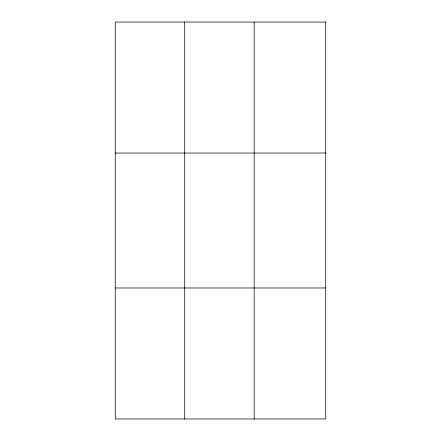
<?xml version="1.0" encoding="UTF-8"?>
<svg xmlns="http://www.w3.org/2000/svg" width="441" height="441" viewBox="0 0 441 441"><rect width="100%" height="100%" fill="white"/><g stroke="black" fill="none" stroke-linecap="round" stroke-linejoin="round"><path stroke-width="0.66" d="M184.718 418.95L184.718 22.05M254.176 418.95L254.176 22.05M115.261 153.027L325.739 153.027M115.261 287.973L325.739 287.973M325.739 22.05L325.739 418.95L115.261 418.95L115.261 22.05L325.739 22.05"/></g></svg>
